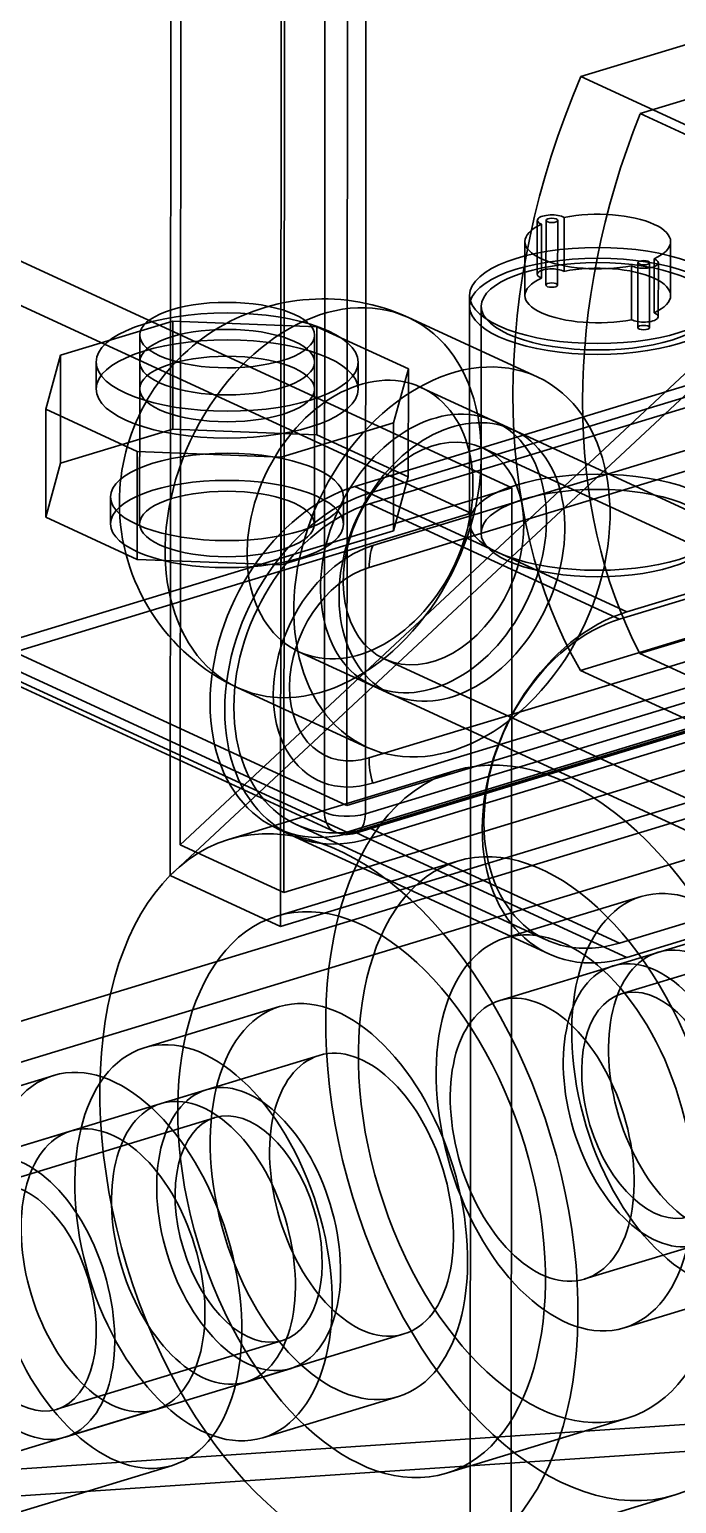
# Model space of a CAD drawing. Header units: millimetres. Extents: x 13 to 1054, y -1204 to 736.
# Drawn here: x 394.2 to 449.7, y -123.8 to 2.8 of the extents above; entities that cross this region are included whole.
import ezdxf

# ---------------------------------------------------------------- set-up
doc = ezdxf.new("R2010")
doc.units = ezdxf.units.MM
doc.layers.add('1', color=7, linetype='Continuous', true_color=0xffffff)

msp = doc.modelspace()

# ---------------------------------------------------------------- linework, layer by layer
at = {"layer": '1', "color": 151, "linetype": 'Continuous', "lineweight": 35}
for p, q in [((406.24, -69.87), (406.42, 176.73)), ((407.1, -67.22), (407.27, 175.67)), ((415.71, -74.23), (415.89, 172.36)), ((416, -71.32), (416.18, 171.56)), ((407.1, -67.22), (570.58, 85.44)), ((406.24, -69.87), (571.43, 84.38)), ((713.81, 19.38), (416, -71.32)), ((716.63, 17.41), (415.71, -74.23)), ((509.45, -47.02), (340.38, -98.51)), ((509.09, -50.65), (343.9, -100.97)), ((416, -71.32), (407.1, -67.22)), ((415.71, -74.23), (406.24, -69.87)), ((389.3, -121.08), (634.44, -104.67)), ((392.11, -123.21), (631.63, -107.18))]:
    msp.add_line(p, q, dxfattribs=at)
at = {"layer": '1', "color": 7, "linetype": 'Continuous', "lineweight": 35}
for p, q in [((419.47, -64.43), (419.64, 167.34)), ((421.58, 167.93), (421.41, -63.84)), ((423.15, 167.2), (422.99, -64.56)), ((421.41, -63.84), (688.97, 17.65)), ((422.99, -64.56), (690.55, 16.93)), ((688.97, 15.34), (421.41, -66.15)), ((422.14, -66.23), (689.7, 15.26)), ((421.41, -63.84), (260.43, 10.41)), ((260.07, 9.09), (419.47, -64.43)), ((260.96, 7.41), (420.36, -66.11)), ((421.41, -66.15), (262.01, 7.37)), ((403.62, -23.45), (403.62, -25.77)), ((418.62, -25.78), (418.62, -23.46))]:
    msp.add_line(p, q, dxfattribs=at)
at = {"layer": '1', "color": 5, "linetype": 'Continuous', "lineweight": 35}
for p, q in [((246.19, 50.78), (435.57, -36.57)), ((245.83, 47.14), (432.05, -38.75)), ((222.3, -101.53), (435.57, -36.57)), ((435.57, -36.57), (434.97, -870.92)), ((216.84, -104.3), (432.05, -38.75)), ((432.05, -38.75), (431.45, -868.47))]:
    msp.add_line(p, q, dxfattribs=at)
at = {"layer": '1', "color": 63, "linetype": 'Continuous', "lineweight": 35}
for p, q in [((441.49, -1.26), (468.64, 7.01)), ((446.58, -4.44), (469.85, 2.64)), ((441.49, -1.26), (466.74, -12.91)), ((446.58, -4.44), (467.1, -13.91)), ((468.6, -43.98), (441.46, -52.25)), ((469.82, -43.71), (446.55, -50.8)), ((446.55, -50.8), (467.07, -60.26)), ((441.46, -52.25), (466.71, -63.9))]:
    msp.add_line(p, q, dxfattribs=at)
at = {"layer": '1', "color": 252, "linetype": 'Continuous', "lineweight": 35}
for p, q in [((437.75, -13.61), (437.74, -18.24)), ((438.5, -13.61), (438.49, -19.17)), ((439.49, -19.17), (439.5, -13.61)), ((440.04, -17.98), (440.04, -13.35)), ((438.11, -13.94), (438.11, -18.57)), ((436.69, -15.42), (436.69, -20.06)), ((449.19, -20.07), (449.19, -15.43)), ((445.84, -17.5), (445.84, -22.14)), ((446.39, -17.25), (446.38, -22.81)), ((447.38, -22.81), (447.39, -17.25)), ((447.77, -21.55), (447.77, -16.92)), ((448.13, -21.88), (448.14, -17.25)), ((431.94, -20.05), (431.94, -20.98)), ((422.08, -36.45), (473.27, -20.86)), ((423.35, -37.03), (474.53, -21.44)), ((423.35, -37.03), (474.53, -21.44)), ((431.94, -20.98), (431.92, -39.52)), ((432.94, -20.98), (432.92, -40.45)), ((423.34, -37.96), (474.53, -22.37)), ((473.27, -26.42), (423.63, -41.54)), ((423.31, -43.41), (472.95, -28.3)), ((445.44, -47.22), (496.63, -31.63)), ((444.81, -47.86), (495.99, -32.27)), ((422.08, -36.45), (423.35, -37.03)), ((423.34, -37.96), (444.81, -47.86)), ((423.35, -37.03), (434.39, -42.13)), ((434.39, -42.13), (445.44, -47.22)), ((472.94, -44.65), (423.3, -59.77)), ((423.62, -61.93), (473.25, -46.82)), ((473.25, -50.53), (422.06, -66.12)), ((474.51, -50.18), (423.32, -65.77)), ((474.51, -51.11), (423.32, -66.7)), ((474.51, -51.11), (423.32, -66.7)), ((495.97, -60.08), (444.79, -75.67)), ((496.61, -61.3), (445.42, -76.89)), ((415.37, -65.81), (416.63, -66.39)), ((417.05, -65.49), (438.52, -75.39)), ((423.32, -65.77), (444.79, -75.67)), ((416.63, -66.39), (438.73, -76.58)), ((422.06, -66.12), (423.32, -66.7)), ((423.32, -66.7), (445.42, -76.89))]:
    msp.add_line(p, q, dxfattribs=at)
at = {"layer": '1', "color": 27, "linetype": 'Continuous', "lineweight": 35}
for p, q in [((406.47, -22.26), (396.83, -25.19)), ((418.83, -22.74), (406.47, -22.26)), ((406.47, -22.26), (406.47, -31.53)), ((418.83, -22.74), (418.83, -32.01)), ((426.68, -26.36), (418.83, -22.74)), ((437.75, -27.05), (426.7, -21.95)), ((396.83, -25.19), (395.57, -29.83)), ((396.83, -25.19), (396.83, -34.46)), ((399.87, -25.77), (399.87, -28.09)), ((403.62, -25.77), (403.62, -28.09)), ((418.62, -28.1), (418.62, -25.78)), ((422.37, -28.1), (422.37, -25.78)), ((425.41, -30.99), (426.68, -26.36)), ((426.68, -26.36), (426.67, -35.63)), ((403.62, -28.09), (403.61, -39.68)), ((418.61, -39.69), (418.62, -28.1)), ((435.65, -31.59), (427.76, -27.95)), ((395.57, -29.83), (395.56, -39.1)), ((395.57, -29.83), (403.41, -33.45)), ((406.47, -31.53), (396.83, -34.46)), ((418.83, -32.01), (406.47, -31.53)), ((415.77, -33.93), (425.41, -30.99)), ((425.41, -30.99), (425.4, -40.27)), ((478.26, -51.24), (434.07, -30.86)), ((426.67, -35.63), (418.83, -32.01)), ((403.41, -33.45), (403.4, -42.72)), ((403.41, -33.45), (415.77, -33.93)), ((415.77, -33.93), (415.76, -43.2)), ((477.22, -53.51), (433.03, -33.13)), ((396.83, -34.46), (395.56, -39.1)), ((425.4, -40.27), (426.67, -35.63)), ((401.11, -37.36), (401.11, -39.67)), ((421.11, -39.69), (421.11, -37.37)), ((395.56, -39.1), (403.4, -42.72)), ((415.76, -43.2), (425.4, -40.27)), ((403.4, -42.72), (415.76, -43.2)), ((417.29, -50.65), (425.18, -54.29)), ((424.65, -51.29), (468.84, -71.68)), ((412.04, -53.74), (423.09, -58.83)), ((423.6, -53.56), (467.79, -73.95)), ((430.64, -60.87), (411.25, -66.77)), ((430.89, -68.63), (415.38, -73.36)), ((446.65, -71.67), (435.01, -75.22)), ((463.62, -71.73), (444.23, -77.64)), ((464.34, -74.12), (444.95, -80.03)), ((448.1, -76.46), (434.53, -80.59)), ((415.63, -81.12), (403.99, -84.66)), ((419.02, -85.31), (405.45, -89.45)), ((396.24, -87.03), (374.91, -93.52)), ((409.33, -88.27), (389.94, -94.17)), ((410.05, -90.66), (390.67, -96.56)), ((397.69, -91.81), (376.37, -98.3)), ((441.82, -104.5), (455.39, -100.37)), ((445.21, -108.7), (456.84, -105.15)), ((396.49, -115.69), (415.88, -109.79)), ((412.73, -113.36), (426.3, -109.23)), ((397.22, -118.09), (416.61, -112.18)), ((414.19, -118.15), (425.82, -114.6)), ((383.65, -122.22), (404.98, -115.72)), ((429.95, -121.19), (445.46, -116.46)), ((385.11, -127), (406.43, -120.51)), ((430.19, -128.95), (449.58, -123.05))]:
    msp.add_line(p, q, dxfattribs=at)
for start, end in [(65.239, 179.9584), (179.9584, 245.239)]:
    msp.add_arc((419.37, -37.85), 17.5, start, end, dxfattribs=at)
at = {"layer": '1', "color": 7, "linetype": 'Continuous', "lineweight": 35}
msp.add_arc((421.41, -63.84), 2.5, 245.239, 286.9385, dxfattribs=at)
at = {"layer": '1', "color": 63, "linetype": 'Continuous', "lineweight": 35}
for centre, major_axis, start_param, end_param in [((477.67, -15.73), (-22.69, -49.19), 4.749539, 5.814547), ((482.23, -16.76), (-21.92, -47.53), 4.784117, 5.779968)]:
    msp.add_ellipse(centre, major_axis=major_axis, ratio=0.718822, start_param=start_param, end_param=end_param, dxfattribs=at)
at = {"layer": '1', "color": 252, "linetype": 'Continuous', "lineweight": 35}
for centre, major_axis, ratio, start_param, end_param in [((439, -13.61), (1.25, 0), 0.374927, 0.583308, 3.925236), ((442.94, -15.43), (-6.25, 0), 0.374927, 2.454607, 5.19553), ((442.94, -15.43), (-6.25, 0), 0.374927, 5.5962, 8.337123), ((442.94, -20.06), (-6.25, 0), 0.374927, 2.454607, 5.19553), ((446.89, -17.25), (-1.25, 0), 0.374927, 0.583308, 3.925236), ((442.94, -20.06), (-6.25, 0), 0.374927, 5.5962, 8.337123), ((438.99, -18.24), (1.25, 0), 0.374927, 0.583308, 3.925236), ((446.88, -21.88), (-1.25, 0), 0.374927, 0.583308, 3.925236), ((422.07, -51.28), (-6.7, -14.53), 0.718822, 3.711214, 6.852806), ((423.33, -51.86), (-6.7, -14.53), 0.718822, 3.711214, 6.852806), ((423.33, -51.86), (-6.7, -14.53), 0.718822, 3.711214, 6.852806), ((423.33, -51.86), (-6.28, -13.62), 0.718822, 3.711214, 6.852806), ((423.62, -51.74), (4.61, 9.99), 0.718822, 0.569621, 3.711214), ((426.47, -44.87), (-1.46, 4.78), 0.585427, 0.639002, 1.090029), ((423.31, -51.59), (-3.69, -8.01), 0.718822, 3.711214, 6.852806), ((445.43, -62.06), (-6.7, -14.53), 0.718822, 3.711214, 6.852806), ((444.8, -61.76), (-6.28, -13.62), 0.718822, 3.711214, 6.852806), ((426.46, -61.22), (-1.46, 4.78), 0.585427, 1.090029, 1.541056)]:
    msp.add_ellipse(centre, major_axis=major_axis, ratio=ratio, start_param=start_param, end_param=end_param, dxfattribs=at)
for centre, major_axis in [((439, -13.61), (0.5, 0)), ((442.94, -20.06), (-11, 0.01)), ((442.94, -20.99), (-11, 0.01)), ((442.94, -20.99), (-11, 0.01)), ((442.94, -20.99), (-10, 0.01)), ((446.89, -17.25), (0.5, 0)), ((438.99, -19.17), (-0.5, 0)), ((446.88, -22.81), (-0.5, 0)), ((442.92, -39.53), (-11, 0.01)), ((442.92, -40.46), (-10, 0.01))]:
    msp.add_ellipse(centre, major_axis=major_axis, ratio=0.374927, dxfattribs=at)
at = {"layer": '1', "color": 27, "linetype": 'Continuous', "lineweight": 35}
for centre, major_axis, ratio in [((419.37, -37.85), (7.33, 15.89), 0.718822), ((411.12, -25.78), (11.25, -0.01), 0.374927), ((411.12, -28.09), (11.25, -0.01), 0.374927), ((411.12, -25.78), (7.5, -0.01), 0.374927), ((411.12, -28.09), (7.5, -0.01), 0.374927), ((411.12, -28.09), (-7.5, 0.01), 0.374927), ((430.42, -42.94), (7.33, 15.89), 0.718822), ((422.53, -39.3), (-5.24, -11.35), 0.718822), ((428.84, -42.21), (-5.24, -11.35), 0.718822), ((430.42, -42.94), (5.24, 11.35), 0.718822), ((428.84, -42.21), (4.19, 9.08), 0.718822), ((411.11, -37.36), (10, -0.01), 0.374927), ((411.11, -39.68), (10, -0.01), 0.374927), ((411.11, -39.68), (-7.5, 0.01), 0.374927), ((440.11, -91.96), (9.47, -31.09), 0.585427), ((420.72, -97.86), (9.47, -31.09), 0.585427), ((438.17, -92.55), (-7.28, 23.92), 0.585427), ((451.75, -88.41), (5.1, -16.74), 0.585427), ((422.66, -97.27), (-7.28, 23.92), 0.585427), ((440.11, -91.96), (5.1, -16.74), 0.585427), ((451.75, -88.41), (-3.64, 11.96), 0.585427), ((447.87, -89.59), (3.64, -11.96), 0.585427), ((420.72, -97.86), (5.1, -16.74), 0.585427), ((438.17, -92.55), (-3.64, 11.96), 0.585427), ((447.87, -89.59), (-2.91, 9.57), 0.585427), ((409.09, -101.4), (5.1, -16.74), 0.585427), ((422.66, -97.27), (-3.64, 11.96), 0.585427), ((401.33, -103.77), (-5.1, 16.74), 0.585427), ((412.97, -100.22), (3.64, -11.96), 0.585427), ((409.09, -101.4), (3.64, -11.96), 0.585427), ((412.97, -100.22), (-2.91, 9.57), 0.585427), ((401.33, -103.77), (-3.64, 11.96), 0.585427), ((393.58, -106.13), (3.64, -11.96), 0.585427), ((393.58, -106.13), (-2.91, 9.57), 0.585427)]:
    msp.add_ellipse(centre, major_axis=major_axis, ratio=ratio, dxfattribs=at)
at = {"layer": '1', "color": 7, "linetype": 'Continuous', "lineweight": 35}
for centre in [(411.12, -23.46), (411.12, -25.78)]:
    msp.add_ellipse(centre, major_axis=(7.5, -0.01), ratio=0.374927, dxfattribs=at)
for major_axis, ratio, start_param, end_param in [((1.05, 2.27), 0.718822, 2.140417, 3.711214), ((-2.5, 0), 0.374927, 0.683476, 2.254272), ((-0.73, 2.39), 0.585427, 2.660826, 4.231622)]:
    msp.add_ellipse((421.41, -63.84), major_axis=major_axis, ratio=ratio, start_param=start_param, end_param=end_param, dxfattribs=at)

doc.saveas('drawing.dxf')
